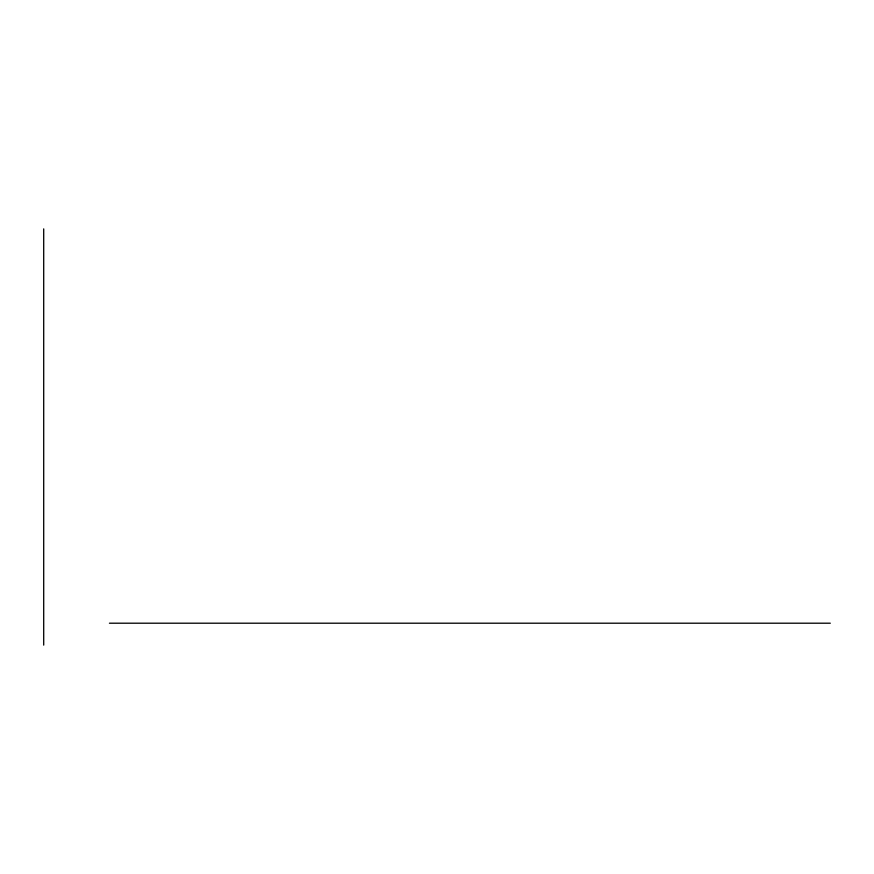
<?xml version="1.0" encoding="UTF-8"?>
<svg xmlns="http://www.w3.org/2000/svg" width="874" height="874" viewBox="0 0 874 874"><rect width="100%" height="100%" fill="white"/><g stroke="black" fill="none" stroke-linecap="round" stroke-linejoin="round"><path stroke-width="1.31" d="M109.425 623.206L830.3 623.206M43.7 228.879L43.7 645.121"/></g></svg>
